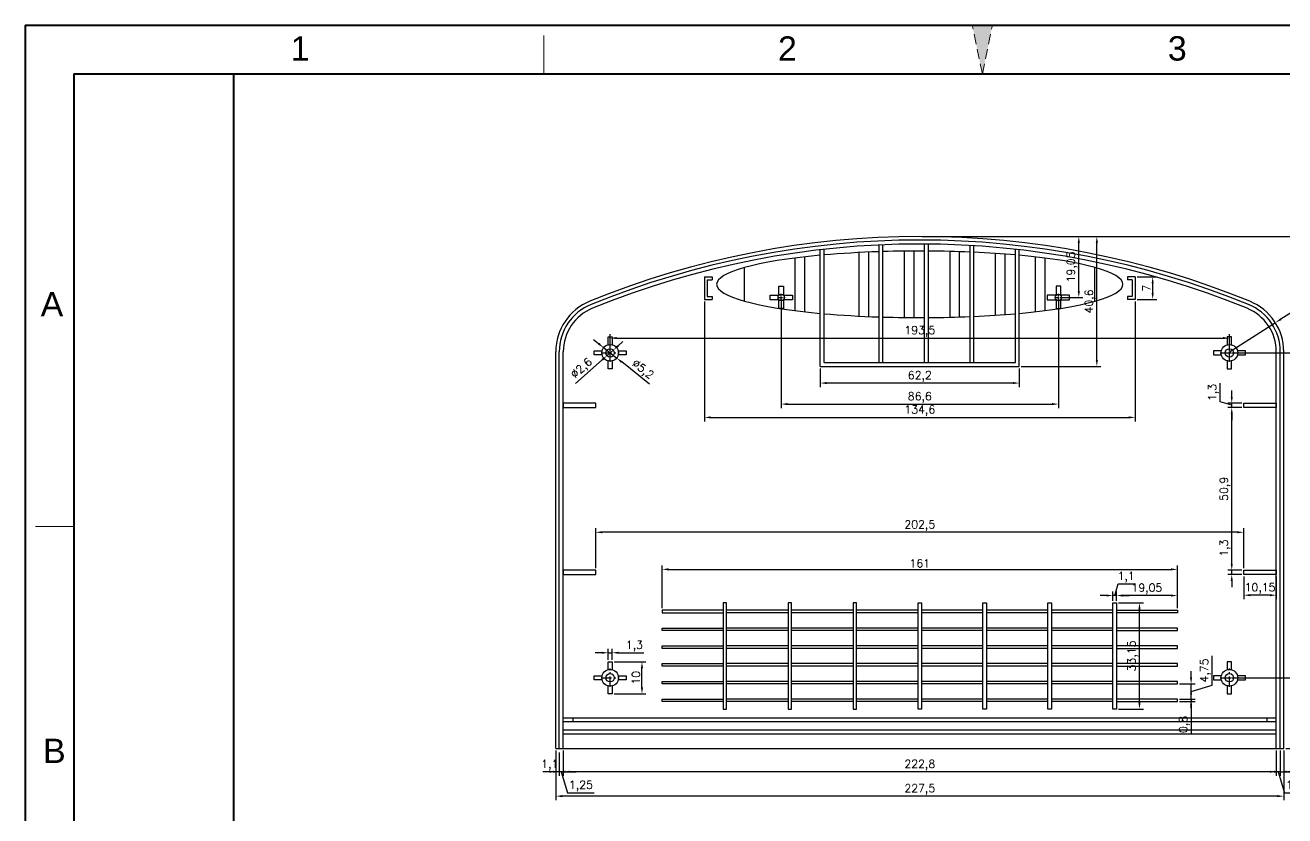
# Model space of a CAD drawing. Header units: millimetres. Extents: x 1692 to 2290, y -111 to 763.
# Drawn here: x 1691.6 to 2085.2, y 516.2 to 763.3 of the extents above; entities that cross this region are included whole.
import ezdxf
from ezdxf.enums import TextEntityAlignment as Align

# ---------------------------------------------------------------- set-up
doc = ezdxf.new("R2010")
doc.units = ezdxf.units.MM
for name, pattern in [('ACAD_ISO10W100', [18, 12, -3, 0, -3]), ('CENTER', [50.8, 31.75, -6.35, 6.35, -6.35]), ('HIDDEN2', [4.7625, 3.175, -1.5875])]:
    doc.linetypes.add(name, pattern=pattern)
for name, color, linetype, lineweight in [('dim', 82, 'Continuous', 9), ('图层1', 7, 'ACAD_ISO10W100', 15), ('图层4', 7, 'Continuous', 40), ('图层5', 7, 'HIDDEN2', 15)]:
    doc.layers.add(name, color=color, linetype=linetype, lineweight=lineweight)
doc.layers.add('尺寸线', color=7, linetype='Continuous')
doc.styles.get("Standard").update_dxf_attribs({"font": 'txt', "bigfont": 'gbcbig.shx'})
doc.styles.add('样式 3', font='arial.ttf', dxfattribs={"height": 3.8})
doc.dimstyles.new('ISO-25', dxfattribs={"dimtxt": 2.5, "dimasz": 2.5, "dimexe": 1.25, "dimexo": 0.625, "dimtad": 1, "dimtxsty": 'Standard', "dimcen": 2.5, "dimadec": 0, "dimazin": 0, "dimtfac": 1, "dimtmove": 0, "dimatfit": 3, "dimfxl": 0, "dimarcsym": 0})

# ---------------------------------------------------------------- blocks, each defined once
blk = doc.blocks.new('*D5')
at = {"layer": 'Defpoints', "color": 0}
for p in [(1857.42, 537.26), (2084.92, 537.26), (1857.42, 522.39)]:
    blk.add_point(p, dxfattribs=at)
at = {"layer": 'dim', "color": 0, "lineweight": -2}
for p, q in [((1857.42, 536.63), (1857.42, 521.14)), ((2084.92, 536.63), (2084.92, 521.14)), ((2082.92, 522.39), (1859.42, 522.39))]:
    blk.add_line(p, q, dxfattribs=at)
at = {"layer": 'dim', "color": 0}
for points in [[(1859.42, 522.72), (1859.42, 522.05), (1857.42, 522.39)], [(2082.92, 522.72), (2082.92, 522.05), (2084.92, 522.39)]]:
    blk.add_solid(points, dxfattribs=at)
at = {"layer": 'dim', "color": 0, "insert": (1971.17, 524.47), "char_height": 2.5, "attachment_point": 5}
blk.add_mtext('227,5', dxfattribs=at)
blk = doc.blocks.new('*D6')
at = {"layer": 'Defpoints', "color": 0}
for p in [(2083.82, 537.26), (2084.92, 537.26), (2083.82, 530.01)]:
    blk.add_point(p, dxfattribs=at)
at = {"layer": 'dim', "color": 0, "lineweight": -2}
for p, q in [((2083.82, 536.63), (2083.82, 528.76)), ((2084.92, 536.63), (2084.92, 528.76)), ((2081.82, 530.01), (2079.82, 530.01)), ((2083.82, 530.01), (2084.92, 530.01)), ((2086.92, 530.01), (2093.92, 530.01))]:
    blk.add_line(p, q, dxfattribs=at)
at = {"layer": 'dim', "color": 0}
for points in [[(2081.82, 530.34), (2081.82, 529.67), (2083.82, 530.01)], [(2086.92, 530.34), (2086.92, 529.67), (2084.92, 530.01)]]:
    blk.add_solid(points, dxfattribs=at)
at = {"layer": 'dim', "color": 0, "insert": (2091.42, 532.09), "char_height": 2.5, "attachment_point": 5}
blk.add_mtext('1,1', dxfattribs=at)
blk = doc.blocks.new('*D7')
at = {"layer": 'Defpoints', "color": 0}
for p in [(2082.57, 537.26), (2083.82, 537.26), (2082.57, 530.01)]:
    blk.add_point(p, dxfattribs=at)
at = {"layer": 'dim', "color": 0, "lineweight": -2}
for p, q in [((2082.57, 536.63), (2082.57, 528.76)), ((2083.82, 536.63), (2083.82, 528.76)), ((2080.57, 530.01), (2078.57, 530.01)), ((2083.82, 530.01), (2082.57, 530.01)), ((2083.82, 530.01), (2082.57, 530.01)), ((2083.19, 530.01), (2085.16, 523.44)), ((2085.82, 530.01), (2087.82, 530.01)), ((2085.16, 523.44), (2093.49, 523.44))]:
    blk.add_line(p, q, dxfattribs=at)
at = {"layer": 'dim', "color": 0}
for points in [[(2080.57, 530.34), (2080.57, 529.67), (2082.57, 530.01)], [(2085.82, 530.34), (2085.82, 529.67), (2083.82, 530.01)]]:
    blk.add_solid(points, dxfattribs=at)
at = {"layer": 'dim', "color": 0, "insert": (2089.33, 525.53), "char_height": 2.5, "attachment_point": 5}
blk.add_mtext('1,25', dxfattribs=at)
blk = doc.blocks.new('*D8')
at = {"layer": 'Defpoints', "color": 0}
for p in [(1859.77, 537.26), (2082.57, 537.26), (1859.77, 530.01)]:
    blk.add_point(p, dxfattribs=at)
at = {"layer": 'dim', "color": 0, "lineweight": -2}
for p, q in [((1859.77, 536.63), (1859.77, 528.76)), ((2082.57, 536.63), (2082.57, 528.76)), ((2080.57, 530.01), (1861.77, 530.01))]:
    blk.add_line(p, q, dxfattribs=at)
at = {"layer": 'dim', "color": 0}
for points in [[(1861.77, 530.34), (1861.77, 529.67), (1859.77, 530.01)], [(2080.57, 530.34), (2080.57, 529.67), (2082.57, 530.01)]]:
    blk.add_solid(points, dxfattribs=at)
at = {"layer": 'dim', "color": 0, "insert": (1971.17, 532.09), "char_height": 2.5, "attachment_point": 5}
blk.add_mtext('222,8', dxfattribs=at)
blk = doc.blocks.new('*D9')
at = {"layer": 'Defpoints', "color": 0}
for p in [(1858.52, 536.63), (1859.77, 537.26), (1858.52, 530.01)]:
    blk.add_point(p, dxfattribs=at)
at = {"layer": 'dim', "color": 0, "lineweight": -2}
for p, q in [((1858.52, 536.01), (1858.52, 528.76)), ((1859.77, 536.63), (1859.77, 528.76)), ((1856.52, 530.01), (1854.52, 530.01)), ((1859.77, 530.01), (1858.52, 530.01)), ((1859.77, 530.01), (1858.52, 530.01)), ((1859.14, 530.01), (1861.11, 523.44)), ((1861.77, 530.01), (1863.77, 530.01)), ((1861.11, 523.44), (1869.44, 523.44))]:
    blk.add_line(p, q, dxfattribs=at)
at = {"layer": 'dim', "color": 0}
for points in [[(1856.52, 530.34), (1856.52, 529.67), (1858.52, 530.01)], [(1861.77, 530.34), (1861.77, 529.67), (1859.77, 530.01)]]:
    blk.add_solid(points, dxfattribs=at)
at = {"layer": 'dim', "color": 0, "insert": (1865.28, 525.53), "char_height": 2.5, "attachment_point": 5}
blk.add_mtext('1,25', dxfattribs=at)
blk = doc.blocks.new('*D10')
at = {"layer": 'Defpoints', "color": 0}
for p in [(1857.42, 537.26), (1858.52, 536.63), (1857.42, 530.01)]:
    blk.add_point(p, dxfattribs=at)
at = {"layer": 'dim', "color": 0, "lineweight": -2}
for p, q in [((1857.42, 536.63), (1857.42, 528.76)), ((1858.52, 536.01), (1858.52, 528.76)), ((1855.42, 530.01), (1853.42, 530.01)), ((1858.52, 530.01), (1857.42, 530.01)), ((1860.52, 530.01), (1862.52, 530.01))]:
    blk.add_line(p, q, dxfattribs=at)
at = {"layer": 'dim', "color": 0}
for points in [[(1855.42, 530.34), (1855.42, 529.67), (1857.42, 530.01)], [(1860.52, 530.34), (1860.52, 529.67), (1858.52, 530.01)]]:
    blk.add_solid(points, dxfattribs=at)
at = {"layer": 'dim', "color": 0, "insert": (1855.52, 532.09), "char_height": 2.5, "attachment_point": 5}
blk.add_mtext('1,1', dxfattribs=at)
blk = doc.blocks.new('*D11')
at = {"layer": 'Defpoints', "color": 0}
for p in [(1940.07, 656.66), (2002.27, 656.66), (1940.07, 651.47)]:
    blk.add_point(p, dxfattribs=at)
at = {"layer": 'dim', "color": 0, "lineweight": -2}
for p, q in [((1940.07, 656.03), (1940.07, 650.22)), ((2002.27, 656.03), (2002.27, 650.22)), ((2000.27, 651.47), (1942.07, 651.47))]:
    blk.add_line(p, q, dxfattribs=at)
at = {"layer": 'dim', "color": 0}
for points in [[(1942.07, 651.8), (1942.07, 651.13), (1940.07, 651.47)], [(2000.27, 651.8), (2000.27, 651.13), (2002.27, 651.47)]]:
    blk.add_solid(points, dxfattribs=at)
at = {"layer": 'dim', "color": 0, "insert": (1971.17, 653.55), "char_height": 2.5, "attachment_point": 5}
blk.add_mtext('62,2', dxfattribs=at)
blk = doc.blocks.new('*D12')
at = {"layer": 'Defpoints', "color": 0}
for p in [(1971.17, 697.26), (2026.49, 697.26), (2002.27, 656.66)]:
    blk.add_point(p, dxfattribs=at)
at = {"layer": 'dim', "color": 0, "lineweight": -2}
for p, q in [((1971.79, 697.26), (2027.74, 697.26)), ((2026.49, 658.66), (2026.49, 695.26)), ((2002.89, 656.66), (2027.74, 656.66))]:
    blk.add_line(p, q, dxfattribs=at)
at = {"layer": 'dim', "color": 0}
for points in [[(2026.16, 695.26), (2026.83, 695.26), (2026.49, 697.26)], [(2026.16, 658.66), (2026.83, 658.66), (2026.49, 656.66)]]:
    blk.add_solid(points, dxfattribs=at)
at = {"layer": 'dim', "color": 0, "insert": (2024.41, 676.96), "char_height": 2.5, "attachment_point": 5, "rotation": 90}
blk.add_mtext('40,6', dxfattribs=at)
blk = doc.blocks.new('*D13')
at = {"layer": 'Defpoints', "color": 0}
for p in [(2032.62, 582.76), (2039.82, 582.76), (2032.62, 549.61)]:
    blk.add_point(p, dxfattribs=at)
at = {"layer": 'dim', "color": 0, "lineweight": -2}
for p, q in [((2033.24, 582.76), (2041.07, 582.76)), ((2039.82, 551.61), (2039.82, 580.76)), ((2033.24, 549.61), (2041.07, 549.61))]:
    blk.add_line(p, q, dxfattribs=at)
at = {"layer": 'dim', "color": 0}
for points in [[(2039.48, 580.76), (2040.15, 580.76), (2039.82, 582.76)], [(2039.48, 551.61), (2040.15, 551.61), (2039.82, 549.61)]]:
    blk.add_solid(points, dxfattribs=at)
at = {"layer": 'dim', "color": 0, "insert": (2037.73, 566.18), "char_height": 2.5, "attachment_point": 5, "rotation": 90}
blk.add_mtext('33,15', dxfattribs=at)
blk = doc.blocks.new('*D14')
at = {"layer": 'Defpoints', "color": 0}
for p in [(2051.67, 593.24), (1890.67, 580.46), (2051.67, 580.46)]:
    blk.add_point(p, dxfattribs=at)
at = {"layer": 'dim', "color": 0, "lineweight": -2}
for p, q in [((1890.67, 581.08), (1890.67, 594.49)), ((2051.67, 581.08), (2051.67, 594.49)), ((1892.67, 593.24), (2049.67, 593.24))]:
    blk.add_line(p, q, dxfattribs=at)
at = {"layer": 'dim', "color": 0}
for points in [[(1892.67, 593.58), (1892.67, 592.91), (1890.67, 593.24)], [(2049.67, 593.58), (2049.67, 592.91), (2051.67, 593.24)]]:
    blk.add_solid(points, dxfattribs=at)
at = {"layer": 'dim', "color": 0, "insert": (1971.17, 595.12), "char_height": 2.5, "attachment_point": 5}
blk.add_mtext('161', dxfattribs=at)
blk = doc.blocks.new('*D15')
at = {"layer": 'Defpoints', "color": 0}
for p in [(2032.62, 585.07), (2032.62, 582.76), (2051.67, 581.08)]:
    blk.add_point(p, dxfattribs=at)
at = {"layer": 'dim', "color": 0, "lineweight": -2}
for p, q in [((2032.62, 583.38), (2032.62, 586.32)), ((2049.67, 585.07), (2034.62, 585.07)), ((2051.67, 581.71), (2051.67, 586.32))]:
    blk.add_line(p, q, dxfattribs=at)
at = {"layer": 'dim', "color": 0}
for points in [[(2034.62, 585.4), (2034.62, 584.74), (2032.62, 585.07)], [(2049.67, 585.4), (2049.67, 584.74), (2051.67, 585.07)]]:
    blk.add_solid(points, dxfattribs=at)
at = {"layer": 'dim', "color": 0, "insert": (2042.14, 587.15), "char_height": 2.5, "attachment_point": 5}
blk.add_mtext('19,05', dxfattribs=at)
blk = doc.blocks.new('*D16')
at = {"layer": 'Defpoints', "color": 0}
for p in [(2031.52, 585.07), (2031.52, 582.76), (2032.62, 582.76)]:
    blk.add_point(p, dxfattribs=at)
at = {"layer": 'dim', "color": 0, "lineweight": -2}
for p, q in [((2032.07, 585.07), (2033.16, 588.71)), ((2033.16, 588.71), (2038.16, 588.71)), ((2029.52, 585.07), (2027.52, 585.07)), ((2031.52, 583.38), (2031.52, 586.32)), ((2032.62, 585.07), (2031.52, 585.07)), ((2032.62, 585.07), (2031.52, 585.07)), ((2032.62, 583.38), (2032.62, 586.32)), ((2034.62, 585.07), (2036.62, 585.07))]:
    blk.add_line(p, q, dxfattribs=at)
at = {"layer": 'dim', "color": 0}
for points in [[(2029.52, 585.4), (2029.52, 584.74), (2031.52, 585.07)], [(2034.62, 585.4), (2034.62, 584.74), (2032.62, 585.07)]]:
    blk.add_solid(points, dxfattribs=at)
at = {"layer": 'dim', "color": 0, "insert": (2035.66, 590.8), "char_height": 2.5, "attachment_point": 5}
blk.add_mtext('1,1', dxfattribs=at)
blk = doc.blocks.new('*D17')
at = {"layer": 'Defpoints', "color": 0}
for p in [(2051.67, 552.71), (2051.67, 551.91), (2055.95, 552.71)]:
    blk.add_point(p, dxfattribs=at)
at = {"layer": 'dim', "color": 0, "lineweight": -2}
for p, q in [((2055.95, 554.71), (2055.95, 556.71)), ((2052.29, 552.71), (2057.2, 552.71)), ((2052.29, 551.91), (2057.2, 551.91)), ((2055.95, 552.71), (2055.95, 551.91)), ((2055.95, 549.91), (2055.95, 541.66))]:
    blk.add_line(p, q, dxfattribs=at)
at = {"layer": 'dim', "color": 0}
for points in [[(2055.62, 554.71), (2056.28, 554.71), (2055.95, 552.71)], [(2055.62, 549.91), (2056.28, 549.91), (2055.95, 551.91)]]:
    blk.add_solid(points, dxfattribs=at)
at = {"layer": 'dim', "color": 0, "insert": (2053.87, 544.78), "char_height": 2.5, "attachment_point": 5, "rotation": 90}
blk.add_mtext('0,8', dxfattribs=at)
blk = doc.blocks.new('*D18')
at = {"layer": 'Defpoints', "color": 0}
for p in [(2051.67, 557.46), (2055.95, 557.46), (2051.67, 552.71)]:
    blk.add_point(p, dxfattribs=at)
at = {"layer": 'dim', "color": 0, "lineweight": -2}
for p, q in [((2062.51, 557.05), (2062.51, 566.22)), ((2055.95, 559.46), (2055.95, 561.46)), ((2052.29, 557.46), (2057.2, 557.46)), ((2055.95, 552.71), (2055.95, 557.46)), ((2055.95, 552.71), (2055.95, 557.46)), ((2055.95, 555.08), (2062.51, 557.05)), ((2052.29, 552.71), (2057.2, 552.71)), ((2055.95, 550.71), (2055.95, 548.71))]:
    blk.add_line(p, q, dxfattribs=at)
at = {"layer": 'dim', "color": 0}
for points in [[(2055.62, 559.46), (2056.28, 559.46), (2055.95, 557.46)], [(2055.62, 550.71), (2056.28, 550.71), (2055.95, 552.71)]]:
    blk.add_solid(points, dxfattribs=at)
at = {"layer": 'dim', "color": 0, "insert": (2060.43, 561.64), "char_height": 2.5, "attachment_point": 5, "rotation": 90}
blk.add_mtext('4,75', dxfattribs=at)
blk = doc.blocks.new('*D19')
at = {"layer": 'Defpoints', "color": 0}
for p in [(2072.42, 591.66), (2082.57, 591.66), (2072.42, 585.18)]:
    blk.add_point(p, dxfattribs=at)
at = {"layer": 'dim', "color": 0, "lineweight": -2}
for p, q in [((2072.42, 591.03), (2072.42, 583.93)), ((2082.57, 591.03), (2082.57, 583.93)), ((2080.57, 585.18), (2074.42, 585.18))]:
    blk.add_line(p, q, dxfattribs=at)
at = {"layer": 'dim', "color": 0}
for points in [[(2074.42, 585.51), (2074.42, 584.84), (2072.42, 585.18)], [(2080.57, 585.51), (2080.57, 584.84), (2082.57, 585.18)]]:
    blk.add_solid(points, dxfattribs=at)
at = {"layer": 'dim', "color": 0, "insert": (2077.49, 587.26), "char_height": 2.5, "attachment_point": 5}
blk.add_mtext('10,15', dxfattribs=at)
blk = doc.blocks.new('*D20')
at = {"layer": 'Defpoints', "color": 0}
for p in [(2068.65, 592.96), (2072.42, 592.96), (2072.42, 591.66)]:
    blk.add_point(p, dxfattribs=at)
at = {"layer": 'dim', "color": 0, "lineweight": -2}
for p, q in [((2068.65, 594.96), (2068.65, 602.79)), ((2071.79, 592.96), (2067.4, 592.96)), ((2071.79, 591.66), (2067.4, 591.66)), ((2068.65, 591.66), (2068.65, 592.96)), ((2068.65, 589.66), (2068.65, 587.66))]:
    blk.add_line(p, q, dxfattribs=at)
at = {"layer": 'dim', "color": 0}
for points in [[(2068.32, 594.96), (2068.98, 594.96), (2068.65, 592.96)], [(2068.32, 589.66), (2068.98, 589.66), (2068.65, 591.66)]]:
    blk.add_solid(points, dxfattribs=at)
at = {"layer": 'dim', "color": 0, "insert": (2066.57, 599.88), "char_height": 2.5, "attachment_point": 5, "rotation": 90}
blk.add_mtext('1,3', dxfattribs=at)
blk = doc.blocks.new('*D21')
at = {"layer": 'Defpoints', "color": 0}
for p in [(2068.65, 643.86), (2072.42, 643.86), (2072.42, 592.96)]:
    blk.add_point(p, dxfattribs=at)
at = {"layer": 'dim', "color": 0, "lineweight": -2}
for p, q in [((2071.79, 643.86), (2067.4, 643.86)), ((2068.65, 594.96), (2068.65, 641.86)), ((2071.79, 592.96), (2067.4, 592.96))]:
    blk.add_line(p, q, dxfattribs=at)
at = {"layer": 'dim', "color": 0}
for points in [[(2068.32, 641.86), (2068.98, 641.86), (2068.65, 643.86)], [(2068.32, 594.96), (2068.98, 594.96), (2068.65, 592.96)]]:
    blk.add_solid(points, dxfattribs=at)
at = {"layer": 'dim', "color": 0, "insert": (2066.57, 618.41), "char_height": 2.5, "attachment_point": 5, "rotation": 90}
blk.add_mtext('50,9', dxfattribs=at)
blk = doc.blocks.new('*D22')
at = {"layer": 'Defpoints', "color": 0}
for p in [(2068.65, 645.16), (2072.42, 645.16), (2072.42, 643.86)]:
    blk.add_point(p, dxfattribs=at)
at = {"layer": 'dim', "color": 0, "lineweight": -2}
for p, q in [((2065, 645.6), (2065, 651.44)), ((2068.65, 644.51), (2065, 645.6)), ((2068.65, 647.16), (2068.65, 649.16)), ((2071.79, 645.16), (2067.4, 645.16)), ((2071.79, 643.86), (2067.4, 643.86)), ((2068.65, 643.86), (2068.65, 645.16)), ((2068.65, 643.86), (2068.65, 645.16)), ((2068.65, 641.86), (2068.65, 639.86))]:
    blk.add_line(p, q, dxfattribs=at)
at = {"layer": 'dim', "color": 0}
for points in [[(2068.32, 647.16), (2068.98, 647.16), (2068.65, 645.16)], [(2068.32, 641.86), (2068.98, 641.86), (2068.65, 643.86)]]:
    blk.add_solid(points, dxfattribs=at)
at = {"layer": 'dim', "color": 0, "insert": (2062.92, 648.52), "char_height": 2.5, "attachment_point": 5, "rotation": 90}
blk.add_mtext('1,3', dxfattribs=at)
blk = doc.blocks.new('*D23')
at = {"layer": 'Defpoints', "color": 0}
for p in [(1869.92, 604.84), (1869.92, 592.96), (2072.42, 592.96)]:
    blk.add_point(p, dxfattribs=at)
at = {"layer": 'dim', "color": 0, "lineweight": -2}
for p, q in [((1869.92, 593.58), (1869.92, 606.09)), ((2070.42, 604.84), (1871.92, 604.84)), ((2072.42, 593.58), (2072.42, 606.09))]:
    blk.add_line(p, q, dxfattribs=at)
at = {"layer": 'dim', "color": 0}
for points in [[(1871.92, 605.17), (1871.92, 604.51), (1869.92, 604.84)], [(2070.42, 605.17), (2070.42, 604.51), (2072.42, 604.84)]]:
    blk.add_solid(points, dxfattribs=at)
at = {"layer": 'dim', "color": 0, "insert": (1971.17, 606.92), "char_height": 2.5, "attachment_point": 5}
blk.add_mtext('202,5', dxfattribs=at)
blk = doc.blocks.new('*D24')
at = {"layer": 'Defpoints', "color": 0}
for p in [(2067.92, 665.53), (1874.42, 660.91), (2067.92, 660.91)]:
    blk.add_point(p, dxfattribs=at)
at = {"layer": 'dim', "color": 0, "lineweight": -2}
for p, q in [((1874.42, 661.53), (1874.42, 666.78)), ((1876.42, 665.53), (2065.92, 665.53)), ((2067.92, 661.53), (2067.92, 666.78))]:
    blk.add_line(p, q, dxfattribs=at)
at = {"layer": 'dim', "color": 0}
for points in [[(1876.42, 665.86), (1876.42, 665.19), (1874.42, 665.53)], [(2065.92, 665.86), (2065.92, 665.19), (2067.92, 665.53)]]:
    blk.add_solid(points, dxfattribs=at)
at = {"layer": 'dim', "color": 0, "insert": (1971.17, 667.61), "char_height": 2.5, "attachment_point": 5}
blk.add_mtext('193,5', dxfattribs=at)
blk = doc.blocks.new('*D25')
at = {"layer": 'Defpoints', "color": 0}
for p in [(2067.92, 660.91), (2067.92, 559.36), (2097.81, 559.36)]:
    blk.add_point(p, dxfattribs=at)
at = {"layer": 'dim', "color": 0, "lineweight": -2}
for p, q in [((2068.54, 660.91), (2099.06, 660.91)), ((2097.81, 658.91), (2097.81, 561.36)), ((2068.54, 559.36), (2099.06, 559.36))]:
    blk.add_line(p, q, dxfattribs=at)
at = {"layer": 'dim', "color": 0}
for points in [[(2097.47, 658.91), (2098.14, 658.91), (2097.81, 660.91)], [(2097.47, 561.36), (2098.14, 561.36), (2097.81, 559.36)]]:
    blk.add_solid(points, dxfattribs=at)
at = {"layer": 'dim', "color": 0, "insert": (2095.72, 610.13), "char_height": 2.5, "attachment_point": 5, "rotation": 90}
blk.add_mtext('101,55', dxfattribs=at)
blk = doc.blocks.new('*D26')
at = {"layer": 'Defpoints', "color": 0}
for p in [(2067.92, 559.36), (2084.92, 537.26), (2097.81, 537.26)]:
    blk.add_point(p, dxfattribs=at)
at = {"layer": 'dim', "color": 0, "lineweight": -2}
for p, q in [((2068.54, 559.36), (2099.06, 559.36)), ((2097.81, 557.36), (2097.81, 539.26)), ((2085.54, 537.26), (2099.06, 537.26))]:
    blk.add_line(p, q, dxfattribs=at)
at = {"layer": 'dim', "color": 0}
for points in [[(2097.47, 557.36), (2098.14, 557.36), (2097.81, 559.36)], [(2097.47, 539.26), (2098.14, 539.26), (2097.81, 537.26)]]:
    blk.add_solid(points, dxfattribs=at)
at = {"layer": 'dim', "color": 0, "insert": (2095.72, 548.31), "char_height": 2.5, "attachment_point": 5, "rotation": 90}
blk.add_mtext('22,1', dxfattribs=at)
blk = doc.blocks.new('*D27')
at = {"layer": 'Defpoints', "color": 0}
for p in [(2082.29, 670.34), (2067.92, 661.26)]:
    blk.add_point(p, dxfattribs=at)
at = {"layer": 'dim', "color": 0, "lineweight": -2}
for p, q in [((2094.17, 677.85), (2083.98, 671.41)), ((2067.92, 661.26), (2082.29, 670.34))]:
    blk.add_line(p, q, dxfattribs=at)
at = {"layer": 'dim', "color": 0}
blk.add_solid([(2083.8, 671.69), (2084.16, 671.13), (2082.29, 670.34)], dxfattribs=at)
at = {"layer": 'dim', "color": 0, "insert": (2090.17, 677.54), "char_height": 2.5, "attachment_point": 5, "rotation": 32.2929}
blk.add_mtext('R17', dxfattribs=at)
blk = doc.blocks.new('*D28')
at = {"layer": 'Defpoints', "color": 0}
for p in [(1872.38, 662.53), (1876.45, 659.29)]:
    blk.add_point(p, dxfattribs=at)
at = {"layer": 'dim', "color": 0, "lineweight": -2}
for p, q in [((1870.82, 663.77), (1869.25, 665.02)), ((1872.38, 662.53), (1876.45, 659.29)), ((1886.76, 651.1), (1878.02, 658.05))]:
    blk.add_line(p, q, dxfattribs=at)
at = {"layer": 'dim', "color": 0}
for points in [[(1871.02, 664.03), (1870.61, 663.51), (1872.38, 662.53)], [(1878.23, 658.31), (1877.81, 657.79), (1876.45, 659.29)]]:
    blk.add_solid(points, dxfattribs=at)
at = {"layer": 'dim', "color": 0, "insert": (1884.47, 655.58), "char_height": 2.5, "attachment_point": 5, "rotation": 321.518}
blk.add_mtext('∅5,2', dxfattribs=at)
blk = doc.blocks.new('*D29')
at = {"layer": 'Defpoints', "color": 0}
for p in [(1875.39, 661.77), (1873.44, 660.05)]:
    blk.add_point(p, dxfattribs=at)
at = {"layer": 'dim', "color": 0, "lineweight": -2}
for p, q in [((1875.39, 661.77), (1873.44, 660.05)), ((1876.89, 663.09), (1878.39, 664.41)), ((1863.57, 651.34), (1871.94, 658.73))]:
    blk.add_line(p, q, dxfattribs=at)
at = {"layer": 'dim', "color": 0}
for points in [[(1876.67, 663.34), (1877.11, 662.84), (1875.39, 661.77)], [(1871.72, 658.98), (1872.16, 658.48), (1873.44, 660.05)]]:
    blk.add_solid(points, dxfattribs=at)
at = {"layer": 'dim', "color": 0, "insert": (1865.63, 655.94), "char_height": 2.5, "attachment_point": 5, "rotation": 41.4073}
blk.add_mtext('∅2,6', dxfattribs=at)
blk = doc.blocks.new('*D30')
at = {"layer": 'Defpoints', "color": 0}
for p in [(1875.07, 564.36), (1884.36, 564.36), (1875.07, 554.36)]:
    blk.add_point(p, dxfattribs=at)
at = {"layer": 'dim', "color": 0, "lineweight": -2}
for p, q in [((1875.69, 564.36), (1885.61, 564.36)), ((1884.36, 556.36), (1884.36, 562.36)), ((1875.69, 554.36), (1885.61, 554.36))]:
    blk.add_line(p, q, dxfattribs=at)
at = {"layer": 'dim', "color": 0}
for points in [[(1884.02, 562.36), (1884.69, 562.36), (1884.36, 564.36)], [(1884.02, 556.36), (1884.69, 556.36), (1884.36, 554.36)]]:
    blk.add_solid(points, dxfattribs=at)
at = {"layer": 'dim', "color": 0, "insert": (1882.48, 559.36), "char_height": 2.5, "attachment_point": 5, "rotation": 90}
blk.add_mtext('10', dxfattribs=at)
blk = doc.blocks.new('*D31')
at = {"layer": 'Defpoints', "color": 0}
for p in [(1875.07, 567.19), (1873.77, 564.36), (1875.07, 564.36)]:
    blk.add_point(p, dxfattribs=at)
at = {"layer": 'dim', "color": 0, "lineweight": -2}
for p, q in [((1871.77, 567.19), (1869.77, 567.19)), ((1873.77, 564.98), (1873.77, 568.44)), ((1873.77, 567.19), (1875.07, 567.19)), ((1875.07, 564.98), (1875.07, 568.44)), ((1877.07, 567.19), (1884.9, 567.19))]:
    blk.add_line(p, q, dxfattribs=at)
at = {"layer": 'dim', "color": 0}
for points in [[(1871.77, 567.52), (1871.77, 566.86), (1873.77, 567.19)], [(1877.07, 567.52), (1877.07, 566.86), (1875.07, 567.19)]]:
    blk.add_solid(points, dxfattribs=at)
at = {"layer": 'dim', "color": 0, "insert": (1881.98, 569.27), "char_height": 2.5, "attachment_point": 5}
blk.add_mtext('1,3', dxfattribs=at)
blk = doc.blocks.new('*D32')
at = {"layer": 'Defpoints', "color": 0}
for p in [(1971.17, 697.26), (2112.74, 697.26), (2084.92, 537.26)]:
    blk.add_point(p, dxfattribs=at)
at = {"layer": 'dim', "color": 0, "lineweight": -2}
for p, q in [((1971.79, 697.26), (2113.99, 697.26)), ((2112.74, 539.26), (2112.74, 695.26)), ((2085.54, 537.26), (2113.99, 537.26))]:
    blk.add_line(p, q, dxfattribs=at)
at = {"layer": 'dim', "color": 0}
for points in [[(2112.41, 695.26), (2113.08, 695.26), (2112.74, 697.26)], [(2112.41, 539.26), (2113.08, 539.26), (2112.74, 537.26)]]:
    blk.add_solid(points, dxfattribs=at)
at = {"layer": 'dim', "color": 0, "insert": (2110.87, 617.26), "char_height": 2.5, "attachment_point": 5, "rotation": 90}
blk.add_mtext('160', dxfattribs=at)
blk = doc.blocks.new('*D33')
at = {"layer": 'Defpoints', "color": 0}
for p in [(1903.87, 677.61), (2038.47, 677.61), (2038.47, 640.73)]:
    blk.add_point(p, dxfattribs=at)
at = {"layer": 'dim', "color": 0, "lineweight": -2}
for p, q in [((1903.87, 676.98), (1903.87, 639.48)), ((2038.47, 676.98), (2038.47, 639.48)), ((1905.87, 640.73), (2036.47, 640.73))]:
    blk.add_line(p, q, dxfattribs=at)
at = {"layer": 'dim', "color": 0}
for points in [[(1905.87, 641.07), (1905.87, 640.4), (1903.87, 640.73)], [(2036.47, 641.07), (2036.47, 640.4), (2038.47, 640.73)]]:
    blk.add_solid(points, dxfattribs=at)
at = {"layer": 'dim', "color": 0, "insert": (1971.17, 642.82), "char_height": 2.5, "attachment_point": 5}
blk.add_mtext('134,6', dxfattribs=at)
blk = doc.blocks.new('*D34')
at = {"layer": 'Defpoints', "color": 0}
for p in [(2038.47, 684.61), (2043.94, 684.61), (2038.47, 677.61)]:
    blk.add_point(p, dxfattribs=at)
at = {"layer": 'dim', "color": 0, "lineweight": -2}
for p, q in [((2039.09, 684.61), (2045.19, 684.61)), ((2043.94, 679.61), (2043.94, 682.61)), ((2039.09, 677.61), (2045.19, 677.61))]:
    blk.add_line(p, q, dxfattribs=at)
at = {"layer": 'dim', "color": 0}
for points in [[(2043.6, 682.61), (2044.27, 682.61), (2043.94, 684.61)], [(2043.6, 679.61), (2044.27, 679.61), (2043.94, 677.61)]]:
    blk.add_solid(points, dxfattribs=at)
at = {"layer": 'dim', "color": 0, "insert": (2042.06, 681.11), "char_height": 2.5, "attachment_point": 5, "rotation": 90}
blk.add_mtext('7', dxfattribs=at)
blk = doc.blocks.new('*D35')
at = {"layer": 'Defpoints', "color": 0}
for p in [(1927.87, 678.21), (2014.47, 678.21), (2014.47, 644.9)]:
    blk.add_point(p, dxfattribs=at)
at = {"layer": 'dim', "color": 0, "lineweight": -2}
for p, q in [((1927.87, 677.59), (1927.87, 643.65)), ((2014.47, 677.59), (2014.47, 643.65)), ((1929.87, 644.9), (2012.47, 644.9))]:
    blk.add_line(p, q, dxfattribs=at)
at = {"layer": 'dim', "color": 0}
for points in [[(1929.87, 645.23), (1929.87, 644.56), (1927.87, 644.9)], [(2012.47, 645.23), (2012.47, 644.56), (2014.47, 644.9)]]:
    blk.add_solid(points, dxfattribs=at)
at = {"layer": 'dim', "color": 0, "insert": (1971.17, 646.98), "char_height": 2.5, "attachment_point": 5}
blk.add_mtext('86,6', dxfattribs=at)
blk = doc.blocks.new('*D36')
at = {"layer": 'Defpoints', "color": 0}
for p in [(1971.79, 697.26), (2020.85, 697.26), (2014.47, 678.21)]:
    blk.add_point(p, dxfattribs=at)
at = {"layer": 'dim', "color": 0, "lineweight": -2}
for p, q in [((1972.42, 697.26), (2022.1, 697.26)), ((2020.85, 680.21), (2020.85, 695.26)), ((2015.09, 678.21), (2022.1, 678.21))]:
    blk.add_line(p, q, dxfattribs=at)
at = {"layer": 'dim', "color": 0}
for points in [[(2020.52, 695.26), (2021.19, 695.26), (2020.85, 697.26)], [(2020.52, 680.21), (2021.19, 680.21), (2020.85, 678.21)]]:
    blk.add_solid(points, dxfattribs=at)
at = {"layer": 'dim', "color": 0, "insert": (2018.77, 687.74), "char_height": 2.5, "attachment_point": 5, "rotation": 90}
blk.add_mtext('19,05', dxfattribs=at)

msp = doc.modelspace()

# ---------------------------------------------------------------- hatches: boundary and pattern name
at = {"layer": '图层5'}
msp.add_hatch(color=0, dxfattribs=at).paths.add_polyline_path([(1990.715, 748.068), (1987.58, 763.296), (1993.849, 763.296)])

# ---------------------------------------------------------------- linework, layer by layer
for p, q in [((1940.067, 695.482), (1940.067, 695.498)), ((1940.067, 656.66), (1940.067, 693.116)), ((1941.267, 657.86), (1941.267, 693.252)), ((1958.467, 657.86), (1958.467, 694.612)), ((1959.667, 657.86), (1959.667, 694.665)), ((1972.667, 657.86), (1972.667, 694.906)), ((1973.867, 657.86), (1973.867, 694.897)), ((1986.867, 657.86), (1986.867, 694.454)), ((1988.067, 657.86), (1988.067, 694.382)), ((2001.067, 657.86), (2001.067, 693.252)), ((2002.267, 695.482), (2002.267, 695.498)), ((2002.267, 656.66), (2002.267, 693.116)), ((1932.127, 690.519), (1932.127, 674.118)), ((1935.127, 690.88), (1935.127, 673.758)), ((1952.124, 692.24), (1952.124, 672.398)), ((1955.124, 692.381), (1955.124, 672.256)), ((1966.324, 692.688), (1966.324, 671.949)), ((1969.324, 692.714), (1969.324, 671.923)), ((1980.524, 692.605), (1980.524, 672.032)), ((1983.524, 692.52), (1983.524, 672.118)), ((1994.724, 691.976), (1994.724, 672.661)), ((1997.724, 691.765), (1997.724, 672.873)), ((2007.208, 690.88), (2007.208, 673.758)), ((2010.208, 690.519), (2010.208, 674.118)), ((1916.442, 677.05), (1916.442, 687.588)), ((2025.892, 677.05), (2025.892, 687.588)), ((1903.867, 684.61), (1903.867, 677.61)), ((1903.867, 684.61), (1906.267, 684.61)), ((1904.767, 683.71), (1904.767, 678.51)), ((1904.767, 683.71), (1906.267, 683.71)), ((1906.267, 684.61), (1906.267, 683.71)), ((2038.467, 684.61), (2036.067, 684.61)), ((2036.067, 684.61), (2036.067, 683.71)), ((2037.567, 683.71), (2036.067, 683.71)), ((2037.567, 683.71), (2037.567, 678.51)), ((2038.467, 684.61), (2038.467, 677.61)), ((1903.867, 677.61), (1906.267, 677.61)), ((1904.767, 678.51), (1906.267, 678.51)), ((1906.267, 678.51), (1906.267, 677.61)), ((2037.567, 678.51), (2036.067, 678.51)), ((2036.067, 678.51), (2036.067, 677.61)), ((2038.467, 677.61), (2036.067, 677.61)), ((1857.417, 537.26), (1857.417, 661.26)), ((1858.517, 537.26), (1858.517, 661.26)), ((1859.767, 537.26), (1859.767, 661.26)), ((2082.567, 537.26), (2082.567, 661.26)), ((2083.817, 537.26), (2083.817, 661.26)), ((2084.917, 537.26), (2084.917, 661.26)), ((1941.267, 657.86), (2001.067, 657.86)), ((1940.067, 656.66), (2002.267, 656.66)), ((1909.717, 580.46), (1890.667, 580.46)), ((1890.667, 580.46), (1890.667, 579.66)), ((1890.667, 579.66), (1909.717, 579.66)), ((1930.017, 580.46), (1910.817, 580.46)), ((1930.017, 579.66), (1910.817, 579.66)), ((1950.317, 580.46), (1931.117, 580.46)), ((1950.317, 579.66), (1931.117, 579.66)), ((1970.617, 580.46), (1951.417, 580.46)), ((1970.617, 579.66), (1951.417, 579.66)), ((1990.917, 580.46), (1971.717, 580.46)), ((1990.917, 579.66), (1971.717, 579.66)), ((2011.217, 580.46), (1992.017, 580.46)), ((2011.217, 579.66), (1992.017, 579.66)), ((2031.517, 580.46), (2012.317, 580.46)), ((2031.517, 579.66), (2012.317, 579.66)), ((2032.617, 580.46), (2051.667, 580.46)), ((2051.667, 579.66), (2032.617, 579.66)), ((2051.667, 580.46), (2051.667, 579.66)), ((1890.667, 574.11), (1890.667, 574.91)), ((1890.667, 574.91), (1909.717, 574.91)), ((1930.017, 574.91), (1910.817, 574.91)), ((1950.317, 574.91), (1931.117, 574.91)), ((1970.617, 574.91), (1951.417, 574.91)), ((1990.917, 574.91), (1971.717, 574.91)), ((2011.217, 574.91), (1992.017, 574.91)), ((2031.517, 574.91), (2012.317, 574.91)), ((2051.667, 574.91), (2032.617, 574.91)), ((2051.667, 574.11), (2051.667, 574.91)), ((1909.717, 574.11), (1890.667, 574.11)), ((1930.017, 574.11), (1910.817, 574.11)), ((1950.317, 574.11), (1931.117, 574.11)), ((1970.617, 574.11), (1951.417, 574.11)), ((1990.917, 574.11), (1971.717, 574.11)), ((2011.217, 574.11), (1992.017, 574.11)), ((2031.517, 574.11), (2012.317, 574.11)), ((2032.617, 574.11), (2051.667, 574.11)), ((1890.667, 568.56), (1890.667, 569.36)), ((1890.667, 569.36), (1909.717, 569.36)), ((1909.717, 568.56), (1890.667, 568.56)), ((1930.017, 569.36), (1910.817, 569.36)), ((1930.017, 568.56), (1910.817, 568.56)), ((1950.317, 569.36), (1931.117, 569.36)), ((1950.317, 568.56), (1931.117, 568.56)), ((1970.617, 569.36), (1951.417, 569.36)), ((1970.617, 568.56), (1951.417, 568.56)), ((1990.917, 569.36), (1971.717, 569.36)), ((1990.917, 568.56), (1971.717, 568.56)), ((2011.217, 569.36), (1992.017, 569.36)), ((2011.217, 568.56), (1992.017, 568.56)), ((2031.517, 569.36), (2012.317, 569.36)), ((2031.517, 568.56), (2012.317, 568.56)), ((2051.667, 569.36), (2032.617, 569.36)), ((2032.617, 568.56), (2051.667, 568.56)), ((2051.667, 568.56), (2051.667, 569.36)), ((1890.667, 563.01), (1890.667, 563.81)), ((1890.667, 563.81), (1909.717, 563.81)), ((1909.717, 563.01), (1890.667, 563.01)), ((1930.017, 563.81), (1910.817, 563.81)), ((1930.017, 563.01), (1910.817, 563.01)), ((1950.317, 563.81), (1931.117, 563.81)), ((1950.317, 563.01), (1931.117, 563.01)), ((1970.617, 563.81), (1951.417, 563.81)), ((1970.617, 563.01), (1951.417, 563.01)), ((1990.917, 563.81), (1971.717, 563.81)), ((1990.917, 563.01), (1971.717, 563.01)), ((2011.217, 563.81), (1992.017, 563.81)), ((2011.217, 563.01), (1992.017, 563.01)), ((2031.517, 563.81), (2012.317, 563.81)), ((2031.517, 563.01), (2012.317, 563.01)), ((2051.667, 563.81), (2032.617, 563.81)), ((2032.617, 563.01), (2051.667, 563.01)), ((2051.667, 563.01), (2051.667, 563.81)), ((1890.667, 557.46), (1890.667, 558.26)), ((1890.667, 558.26), (1909.717, 558.26)), ((1909.717, 557.46), (1890.667, 557.46)), ((1930.017, 558.26), (1910.817, 558.26)), ((1930.017, 557.46), (1910.817, 557.46)), ((1950.317, 558.26), (1931.117, 558.26)), ((1950.317, 557.46), (1931.117, 557.46)), ((1970.617, 558.26), (1951.417, 558.26)), ((1970.617, 557.46), (1951.417, 557.46)), ((1990.917, 558.26), (1971.717, 558.26)), ((1990.917, 557.46), (1971.717, 557.46)), ((2011.217, 558.26), (1992.017, 558.26)), ((2011.217, 557.46), (1992.017, 557.46)), ((2031.517, 558.26), (2012.317, 558.26)), ((2031.517, 557.46), (2012.317, 557.46)), ((2051.667, 558.26), (2032.617, 558.26)), ((2032.617, 557.46), (2051.667, 557.46)), ((2051.667, 557.46), (2051.667, 558.26)), ((1890.667, 551.91), (1890.667, 552.71)), ((1890.667, 552.71), (1909.717, 552.71)), ((1909.717, 551.91), (1890.667, 551.91)), ((1930.017, 552.71), (1910.817, 552.71)), ((1930.017, 551.91), (1910.817, 551.91)), ((1950.317, 552.71), (1931.117, 552.71)), ((1950.317, 551.91), (1931.117, 551.91)), ((1970.617, 552.71), (1951.417, 552.71)), ((1970.617, 551.91), (1951.417, 551.91)), ((1990.917, 552.71), (1971.717, 552.71)), ((1990.917, 551.91), (1971.717, 551.91)), ((2011.217, 552.71), (1992.017, 552.71)), ((2011.217, 551.91), (1992.017, 551.91)), ((2031.517, 552.71), (2012.317, 552.71)), ((2031.517, 551.91), (2012.317, 551.91)), ((2051.667, 552.71), (2032.617, 552.71)), ((2032.617, 551.91), (2051.667, 551.91)), ((2051.667, 551.91), (2051.667, 552.71)), ((2082.567, 546.71), (1859.767, 546.71)), ((2082.567, 545.56), (1859.767, 545.56)), ((1862.767, 546.71), (1862.767, 545.56)), ((2079.567, 546.71), (2079.567, 545.56)), ((2082.567, 542.96), (1859.767, 542.96)), ((2082.567, 541.76), (1859.767, 541.76)), ((1857.417, 537.26), (2084.917, 537.26))]:
    msp.add_line(p, q)
at = {"color": 1, "linetype": 'CENTER', "ltscale": 0.04}
for p, q in [((1926.767, 678.214), (1928.967, 678.214)), ((1927.867, 677.114), (1927.867, 679.314)), ((2013.367, 678.214), (2015.567, 678.214)), ((2014.467, 677.114), (2014.467, 679.314))]:
    msp.add_line(p, q, dxfattribs=at)
at = {"color": 1, "linetype": 'CENTER', "ltscale": 0.104}
for p, q in [((1874.417, 658.05), (1874.417, 663.77)), ((2067.917, 658.05), (2067.917, 663.77)), ((1871.557, 660.91), (1877.277, 660.91)), ((2065.057, 660.91), (2070.777, 660.91)), ((1871.557, 559.36), (1877.277, 559.36)), ((1874.417, 556.5), (1874.417, 562.22)), ((2065.057, 559.36), (2070.777, 559.36)), ((2067.917, 556.5), (2067.917, 562.22))]:
    msp.add_line(p, q, dxfattribs=at)
for points in [[(1927.142, 678.939), (1927.142, 681.714), (1928.592, 681.714), (1928.592, 678.939)], [(2015.192, 678.939), (2015.192, 681.714), (2013.742, 681.714), (2013.742, 678.939)], [(1927.142, 677.489), (1924.367, 677.489), (1924.367, 678.939), (1927.142, 678.939)], [(1928.592, 677.489), (1928.592, 674.714), (1927.142, 674.714), (1927.142, 677.489)], [(1928.592, 678.939), (1931.367, 678.939), (1931.367, 677.489), (1928.592, 677.489)], [(2013.742, 678.939), (2010.967, 678.939), (2010.967, 677.489), (2013.742, 677.489)], [(2013.742, 677.489), (2013.742, 674.714), (2015.192, 674.714), (2015.192, 677.489)], [(2015.192, 677.489), (2017.967, 677.489), (2017.967, 678.939), (2015.192, 678.939)], [(1873.767, 663.427), (1873.767, 665.91), (1875.067, 665.91), (1875.067, 663.427)], [(2068.567, 663.427), (2068.567, 665.91), (2067.267, 665.91), (2067.267, 663.427)], [(1871.9, 660.26), (1869.417, 660.26), (1869.417, 661.56), (1871.9, 661.56)], [(1876.935, 661.56), (1879.417, 661.56), (1879.417, 660.26), (1876.935, 660.26)], [(2065.4, 661.56), (2062.917, 661.56), (2062.917, 660.26), (2065.4, 660.26)], [(2070.435, 660.26), (2072.917, 660.26), (2072.917, 661.56), (2070.435, 661.56)], [(1875.067, 658.392), (1875.067, 655.91), (1873.767, 655.91), (1873.767, 658.392)], [(2067.267, 658.392), (2067.267, 655.91), (2068.567, 655.91), (2068.567, 658.392)], [(1873.767, 561.877), (1873.767, 564.36), (1875.067, 564.36), (1875.067, 561.877)], [(2068.567, 561.877), (2068.567, 564.36), (2067.267, 564.36), (2067.267, 561.877)], [(1871.9, 558.71), (1869.417, 558.71), (1869.417, 560.01), (1871.9, 560.01)], [(1876.935, 560.01), (1879.417, 560.01), (1879.417, 558.71), (1876.935, 558.71)], [(2065.4, 560.01), (2062.917, 560.01), (2062.917, 558.71), (2065.4, 558.71)], [(2070.435, 558.71), (2072.917, 558.71), (2072.917, 560.01), (2070.435, 560.01)], [(1875.067, 556.842), (1875.067, 554.36), (1873.767, 554.36), (1873.767, 556.842)], [(2067.267, 556.842), (2067.267, 554.36), (2068.567, 554.36), (2068.567, 556.842)]]:
    msp.add_lwpolyline(points)
for points in [[(1859.767, 643.86), (1869.917, 643.86), (1869.917, 645.16), (1859.767, 645.16)], [(2082.567, 643.86), (2072.417, 643.86), (2072.417, 645.16), (2082.567, 645.16)], [(1859.767, 591.66), (1869.917, 591.66), (1869.917, 592.96), (1859.767, 592.96)], [(2082.567, 591.66), (2072.417, 591.66), (2072.417, 592.96), (2082.567, 592.96)], [(1909.717, 582.76), (1909.717, 549.61), (1910.817, 549.61), (1910.817, 582.76)], [(1930.017, 582.76), (1930.017, 549.61), (1931.117, 549.61), (1931.117, 582.76)], [(1950.317, 582.76), (1950.317, 549.61), (1951.417, 549.61), (1951.417, 582.76)], [(1971.717, 582.76), (1971.717, 549.61), (1970.617, 549.61), (1970.617, 582.76)], [(1992.017, 582.76), (1992.017, 549.61), (1990.917, 549.61), (1990.917, 582.76)], [(2012.317, 582.76), (2012.317, 549.61), (2011.217, 549.61), (2011.217, 582.76)], [(2032.617, 582.76), (2032.617, 549.61), (2031.517, 549.61), (2031.517, 582.76)]]:
    msp.add_lwpolyline(points, close=True)
for centre, radius in [((1927.867, 678.214), 1), ((2014.467, 678.214), 1), ((1874.417, 660.91), 2.6), ((1874.417, 660.91), 1.3), ((2067.917, 660.91), 2.6), ((2067.917, 660.91), 1.3), ((1874.417, 559.36), 2.6), ((1874.417, 559.36), 1.3), ((2067.917, 559.36), 2.6), ((2067.917, 559.36), 1.3)]:
    msp.add_circle(centre, radius)
for centre, radius, start, end in [((1971.167, 424.436), 272.824, 67.78543, 112.21457), ((1971.167, 424.436), 271.724, 67.78543, 112.21457), ((1971.167, 424.436), 270.474, 67.78543, 112.21457), ((1874.417, 661.26), 17, 112.10956, 180), ((2067.917, 661.26), 17, 0, 67.89044), ((1874.417, 661.26), 15.9, 112.10956, 180), ((1874.417, 661.26), 14.65, 112.10956, 180), ((2067.917, 661.26), 14.65, 0, 67.89044), ((2067.917, 661.26), 15.9, 0, 67.89044)]:
    msp.add_arc(centre, radius, start, end)
for start_param, end_param in [(2.0828364, 4.2003489), (1.7722346, 2.0612789), (1.5471628, 1.7529761), (1.3208608, 1.5282471), (1.0803138, 1.3012994), (5.224429, 7.3419416), (4.2219064, 4.5109507), (4.9818859, 5.2028715), (4.5302092, 4.7360225), (4.7549382, 4.9623245)]:
    msp.add_ellipse((1971.167, 682.319), major_axis=(63.475, 0), ratio=0.163844, start_param=start_param, end_param=end_param)
at = {"layer": '图层1', "color": 0}
for p, q in [((1853.658, 748.068), (1853.658, 763.296)), ((1706.855, 606.595), (1691.627, 606.595))]:
    msp.add_line(p, q, dxfattribs=at)
at = {"layer": '图层4', "color": 0}
msp.add_line((1756.839, -95.288), (1756.839, 748.068), dxfattribs=at)
at = {"layer": '图层5', "color": 0}
for q in [(1987.58, 763.296), (1993.849, 763.296)]:
    msp.add_line((1990.715, 748.068), q, dxfattribs=at)
at = {"layer": '尺寸线', "color": 0, "lineweight": 40}
for p, q in [((1691.627, 763.296), (2289.803, 763.296)), ((1691.627, 763.296), (1691.627, -110.516)), ((1706.855, 748.068), (2274.574, 748.068)), ((1706.855, 748.068), (1706.855, -95.288))]:
    msp.add_line(p, q, dxfattribs=at)

# ---------------------------------------------------------------- texts
at = {"layer": '图层1', "color": 0, "style": '样式 3'}
msp.add_text('B', height=7.614, dxfattribs=at).set_placement((1700.738, 536.543), align=Align.MIDDLE)
at = {"layer": '图层5', "color": 0, "style": '样式 3'}
for s, p in [('1', (1777.515, 756.05)), ('2', (1929.801, 756.05)), ('3', (2051.629, 756.05)), ('A', (1699.999, 676.091))]:
    msp.add_text(s, height=7.614, dxfattribs=at).set_placement(p, align=Align.MIDDLE)

# ---------------------------------------------------------------- dimensions: what is measured, and where the dimension line sits
at = {"layer": 'dim'}
for base, p1, p2, override, picture, middle in [((2026.494, 697.26), (2002.267, 656.66), (1971.167, 697.26), {"dimasz": 2}, '*D12', (2024.411, 676.96)), ((2112.743, 697.26), (2084.917, 537.26), (1971.167, 697.26), {"dimasz": 2}, '*D32', (2110.868, 617.26)), ((2020.854, 697.26), (2014.467, 678.214), (1971.792, 697.26), {"dimasz": 2}, '*D36', (2018.77, 687.737)), ((2043.936, 684.61), (2038.467, 677.61), (2038.467, 684.61), {"dimasz": 2}, '*D34', (2042.061, 681.11)), ((2097.808, 559.36), (2067.917, 660.91), (2067.917, 559.36), {"dimasz": 2}, '*D25', (2095.725, 610.135)), ((2068.651, 645.16), (2072.417, 643.86), (2072.417, 645.16), {"dimasz": 2, "dimtmove": 1}, '*D22', (2062.922, 646.228)), ((2068.651, 643.86), (2072.417, 592.96), (2072.417, 643.86), {"dimasz": 2, "dimtmove": 1}, '*D21', (2066.567, 618.41)), ((2068.651, 592.96), (2072.417, 591.66), (2072.417, 592.96), {"dimasz": 2}, '*D20', (2066.567, 599.876)), ((2039.817, 582.76), (2032.617, 549.61), (2032.617, 582.76), {"dimasz": 2}, '*D13', (2037.734, 566.185)), ((1884.356, 564.36), (1875.067, 554.36), (1875.067, 564.36), {"dimasz": 2}, '*D30', (1882.481, 559.36)), ((2055.948, 557.46), (2051.667, 552.71), (2051.667, 557.46), {"dimasz": 2, "dimtmove": 1}, '*D18', (2060.428, 557.678)), ((2097.808, 537.26), (2067.917, 559.36), (2084.917, 537.26), {"dimasz": 2, "dimtmove": 1}, '*D26', (2095.725, 548.31))]:
    dim = msp.add_linear_dim(base=base, p1=p1, p2=p2, angle=90, dimstyle='ISO-25', override=override, dxfattribs=at)
    dim.commit()
    dim.dimension.update_dxf_attribs({"geometry": picture, "text_midpoint": middle})
for base, p1, p2, override, picture, middle in [((2038.467, 640.732), (1903.867, 677.61), (2038.467, 677.61), {"dimasz": 2}, '*D33', (1971.167, 642.815)), ((2014.467, 644.897), (1927.867, 678.214), (2014.467, 678.214), {"dimasz": 2}, '*D35', (1971.167, 646.981)), ((2067.917, 665.525), (1874.417, 660.91), (2067.917, 660.91), {"dimasz": 2}, '*D24', (1971.167, 667.609)), ((1940.067, 651.466), (2002.267, 656.66), (1940.067, 656.66), {"dimasz": 2}, '*D11', (1971.167, 653.55)), ((1869.917, 604.84), (2072.417, 592.96), (1869.917, 592.96), {"dimasz": 2}, '*D23', (1971.167, 606.924)), ((2051.667, 593.245), (1890.667, 580.46), (2051.667, 580.46), {"dimasz": 2}, '*D14', (1971.167, 595.12)), ((2031.517, 585.069), (2032.617, 582.76), (2031.517, 582.76), {"dimasz": 2, "dimtmove": 1}, '*D16', (2033.786, 590.798)), ((2072.417, 585.176), (2082.567, 591.66), (2072.417, 591.66), {"dimasz": 2}, '*D19', (2077.492, 587.259)), ((2032.617, 585.069), (2051.667, 581.085), (2032.617, 582.76), {"dimasz": 2}, '*D15', (2042.142, 587.152)), ((1875.067, 567.19), (1873.767, 564.36), (1875.067, 564.36), {"dimasz": 2}, '*D31', (1881.984, 569.274)), ((1858.517, 530.007), (1859.767, 537.26), (1858.517, 536.635), {"dimasz": 2, "dimtmove": 1}, '*D9', (1861.736, 525.528)), ((1857.417, 522.386), (2084.917, 537.26), (1857.417, 537.26), {"dimasz": 2}, '*D5', (1971.167, 524.469)), ((1859.767, 530.007), (2082.567, 537.26), (1859.767, 537.26), {"dimasz": 2, "dimtmove": 1}, '*D8', (1971.167, 532.09)), ((2082.567, 530.007), (2083.817, 537.26), (2082.567, 537.26), {"dimasz": 2, "dimtmove": 1}, '*D7', (2085.786, 525.528))]:
    dim = msp.add_linear_dim(base=base, p1=p1, p2=p2, dimstyle='ISO-25', override=override, dxfattribs=at)
    dim.commit()
    dim.dimension.update_dxf_attribs({"geometry": picture, "text_midpoint": middle})
dim = msp.add_radius_dim(center=(2067.917, 661.26), mpoint=(2082.288, 670.342), dimstyle='ISO-25', override={"dimasz": 2}, dxfattribs=at)
dim.commit()
dim.dimension.update_dxf_attribs({"geometry": '*D27', "text_midpoint": (2091.174, 675.958), "dimtype": 164})
for p1, p2, picture, middle in [((1875.393, 661.769), (1873.442, 660.05), '*D29', (1865.627, 655.935)), ((1872.382, 662.527), (1876.453, 659.292), '*D28', (1884.468, 655.581))]:
    dim = msp.add_diameter_dim_2p(p1=p1, p2=p2, dimstyle='ISO-25', override={"dimasz": 2}, dxfattribs=at)
    dim.commit()
    dim.dimension.update_dxf_attribs({"geometry": picture, "text_midpoint": middle})
dim = msp.add_linear_dim(base=(2055.948, 552.71), p1=(2051.667, 551.91), p2=(2051.667, 552.71), angle=90, dimstyle='ISO-25', override={"dimasz": 2}, dxfattribs=at)
dim.commit()
dim.dimension.update_dxf_attribs({"geometry": '*D17', "text_midpoint": (2055.948, 544.785), "dimtype": 160})
for base, p1, p2, override, picture, middle in [((1857.417, 530.007), (1858.517, 536.635), (1857.417, 537.26), {"dimasz": 2, "dimtmove": 1}, '*D10', (1855.517, 530.007)), ((2083.817, 530.007), (2084.917, 537.26), (2083.817, 537.26), {"dimasz": 2}, '*D6', (2091.417, 530.007))]:
    dim = msp.add_linear_dim(base=base, p1=p1, p2=p2, dimstyle='ISO-25', override=override, dxfattribs=at)
    dim.commit()
    dim.dimension.update_dxf_attribs({"geometry": picture, "text_midpoint": middle, "dimtype": 160})

doc.saveas('drawing.dxf')
